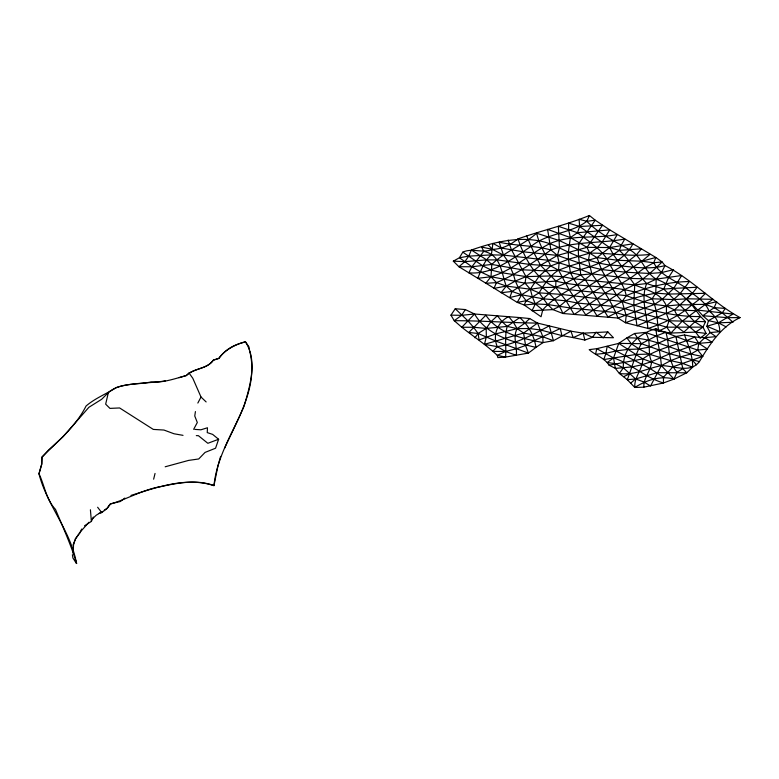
<?xml version="1.0" encoding="UTF-8"?>
<svg xmlns="http://www.w3.org/2000/svg" width="779" height="779" viewBox="0 0 779 779"><rect width="100%" height="100%" fill="white"/><g stroke="black" fill="none" stroke-linecap="round" stroke-linejoin="round"><path stroke-width="1.17" d="M699.386 361.622C690.282 373.754 673.708 365.663 661.361 365.614C647.378 368.311 633.902 375.663 619.354 373.462L623.356 367.834C622.402 348.612 638.4 333.451 655.801 328.719L686.893 340.686L698.812 343.373L707.575 349.099L697.692 350.092L691.07 353.958L680.349 356.909L670.661 360.648L661.361 365.614L650.494 386.024L644.087 382.061L635.586 378.964L623.356 367.834L614.972 363.627L607.269 362.469L613.531 357.98L618.74 343.383L626.871 337.901L634.534 333.5L645.343 332.419L697.692 350.092L702.775 356.392L672.929 366.792L663.504 377.27L663.435 382.986L643.863 387.173L634.817 387.465L627.28 379.694L619.354 373.462L615.332 368.399L609.1 365.185C604.504 357.863 595.419 355.292 589.167 349.654L596.782 348.68L618.74 343.383L641.38 343.685L669.813 353.773L699.386 361.622C709.786 344.152 721.042 326.693 740.05 317.608C713.379 302.943 692.122 279.486 665.003 265.581L662.111 261.968L655.869 257.469L609.762 229.883L595.253 220.214L589.411 215.481C566.129 224.985 541.532 230.603 517.928 238.89C510.693 244.898 501.939 249.144 492.396 249.358C482.737 253.72 472.425 247.586 462.823 252.143L459.435 257.742L453.32 261.15L458.909 266.72L517.266 302.408L524.189 305.008L541.054 316.751L542.739 309.945C556.109 294.17 577.025 287.733 591.836 273.857C607.075 266.769 624.914 259.65 632.918 243.798L609.606 247.547L587.025 247.352L557.462 255.424L540.49 265.279L525.981 276.623L515.338 281.073L506.272 286.078L494.003 288.396L496.447 282.602C516.185 274.549 533.634 262.221 550.909 249.971C574.698 240.984 600.19 243.554 624.787 239.036L621.253 245.19L619.324 250.371L606.841 259.027L598.993 263.283L590.063 266.749L570.364 272.553L555.933 281.112L525.056 283.166L491.004 276.749L480.643 271.949L471.889 266.759L459.435 257.742L468.734 256.145L491.345 254.879L503.468 255.093L548.533 260.322L559.079 262.825L580.423 269.466L591.836 273.857L630.045 278.405L656.181 279.155L681.664 275.503L673.738 288.376L662.101 299.379L654.574 304.414L617.951 318.036L562.876 313.499L552.915 309.604L547.647 304.511L539.107 292.836L530.324 289.213L506.272 286.078L496.447 282.602L485.736 283.313L491.004 276.749C513.001 270.313 529.642 253.662 549.818 243.661C571.211 234.177 594.854 239.046 617.299 234.508L609.606 247.547L597.006 257.625L569.118 266.204L558.562 270.167L545.524 270.878L522.018 269.777L491.812 264.432L471.889 266.759L458.909 266.72L464.878 261.647L468.734 256.145L471.373 250.02C499.543 240.107 531.56 233.174 559.458 247.926C575.525 255.619 592.352 262.844 610.171 265.045C628.351 265.97 647.086 270.527 665.003 265.581L661.478 272.582L656.181 279.155L646.667 283.546L634.719 284.919L573.558 278.804L562.613 276.74L551.201 275.941L525.981 276.623L501.773 272.699L491.364 270.118L482.688 265.814L462.823 252.143M453.32 261.15L464.878 261.647L486.671 259.874L497.606 259.923L529.623 264.422L550.665 265.98L558.562 270.167L569.098 289.661L585.769 314.901C598.73 306.42 612.031 298.688 624.456 289.447C639.072 283.741 650.952 272.757 662.111 261.968L653.727 262.747L644.632 267.879L630.045 278.405L604.806 293.371L574.211 314.521L566.099 300.801L555.69 287.315L555.933 281.112L540.49 265.279L534.024 253.009L526.477 235.482M643.863 387.173C643.25 377.883 651.156 370.785 651.585 361.583C646.969 352.312 651.994 341.338 645.343 332.419M496.447 282.602L491.004 276.749L491.812 264.432C504.996 251.325 522.904 245.395 536.653 233.223L559.458 240.594L578.359 249.699L589.615 253.156L597.006 257.625L617.766 260.264L641.75 261.228L653.727 262.747C661.653 278.142 680.836 281.423 692.404 293.391C698.919 298.25 706.037 303.119 708.997 311.055C715.697 315.904 719.699 323.392 719.845 331.679L710.195 332.555L698.812 343.373L669.813 353.773L651.585 361.583L641.867 364.806L632.256 366.87L615.332 368.399L613.531 357.98L596.782 348.68L595.565 354.26L605.955 353.257L616.51 350.852L627.416 349.43L639.199 349.021L649.774 347.025L666.902 339.332L675.89 336.489L684.517 334.98L694.732 336.986L704.878 337.667L715.959 336.655L710.195 332.555L706.894 326.255L708.481 320.656L722.26 312.827L725.346 308.426L714.177 307.637L705.385 304.385L692.512 304.482L686.465 298.766L692.404 293.391L697.078 287.266L673.738 288.376L663.766 289.067L655.762 293.128L644.233 295.397L622.168 301.541L597.016 315.846L573.558 278.804L570.364 272.553L568.436 259.271L568.349 252.377L570.374 237.595L568.67 230.068L568.592 223.115L579.605 226.514L609.606 247.547L619.324 250.371L641.438 248.793L636.326 254.928L621.856 266.204L597.104 280.722L566.099 300.801L559.41 306.439L552.915 309.604L532.018 310.724L535.339 303.917L543.051 298.795L555.69 287.315L565.651 283.235L580.706 274.89L591.836 273.857C601.719 287.792 611.982 301.921 617.951 318.036L625.479 322.749L658.654 331.114L670.904 333.052L695.618 332.127L706.125 333.431L703.009 327.131L694.586 321.639L689.016 315.904L684.975 310.139L663.766 289.067L646.667 283.546C636.745 273.117 630.045 260.079 619.324 250.371M663.766 289.067L668.577 277.48L673.621 269.67L661.478 272.582L649.813 273.468L625.771 272.222L601.476 269.524L590.063 266.749L557.462 255.424L550.909 249.971C533.956 245.278 516.175 246.028 499.154 242.172L503.468 255.093L507.986 261.393L513.468 274.617L515.338 281.073L521.579 294.793L517.266 302.408L526.146 300.694L539.107 292.836C544.307 284.267 549.847 275.581 558.562 270.167L559.079 262.825L557.462 255.424L559.458 247.926L558.368 226.319L577.502 232.717L609.762 229.883L602.235 242.016L597.289 247.683L589.615 253.156L568.436 259.271L550.665 265.98L539.039 276.302L530.324 289.213L521.579 294.793L509.787 297.5L512.046 291.453L525.056 283.166L525.981 276.623L511.267 249.358L508.142 240.059M491.004 276.749L477.683 278.327C481.471 270.031 483.866 260.868 491.345 254.879L492.912 243.399L501.588 248.112L523.167 251.792L557.462 255.424M697.692 350.092L698.812 343.373L694.732 336.986C677.964 345.34 657.963 347.668 642.811 358.924C642.831 369.353 633.902 377.007 634.817 387.465C646.171 380.259 660.602 375.303 673.971 379.081L686.727 372.8L692.658 367.182C692.882 355.915 688.227 345.379 684.517 334.98M561.932 335.593L560.237 328.563L533.849 340.803L525.572 345.438L516.448 348.788L505.503 351.456L497.304 355.37L505.59 357.074C506.369 346.791 504.402 336.509 507.197 326.42L519.681 317.569L529.701 318.553L537.549 323.081L570.929 331.172L583.14 333.178L607.834 331.903L613.472 337.755L592.507 337.288L583.14 333.178L573.188 337.609L561.932 335.593L540.762 330.043L529.623 328.524L517.139 328.621L507.197 326.42L486.184 328.426L473.525 327.258L461.811 327.277L454.245 320.695L450.944 315.154L455.248 308.747L465.345 309.565L474.567 314.015L519.681 317.569C528.775 325.525 533.995 335.603 536.03 347.376L528.376 353.091L505.59 357.074L497.839 357.59L497.304 355.37C486.223 344.902 473.681 336.694 461.811 327.277L474.567 314.015C487.031 335.593 513.39 342.244 536.03 347.376L542.973 342.604L553.431 340.705L570.929 331.172L573.188 337.609L584.863 340.053L592.507 337.288L596.12 332.185L603.258 337.891L607.834 331.903M550.909 249.971L547.598 229.357L570.374 237.595L577.502 232.717L579.605 226.514L579.109 219.288L586.811 221.304C598.817 233.554 614.699 241.432 629.598 249.718C642.11 256.476 644.126 271.832 656.181 279.155L655.762 293.128L652.15 298.776L624.485 308.669L607.971 316.936L585.457 279.924L580.706 274.89L558.562 270.167M195.422 411.585L194.76 415.996L197.311 422.51L193.65 429.317M570.374 237.595L587.025 247.352L589.615 253.156L588.486 260.02L591.836 273.857M249.455 349.956L248.891 346.752L245.356 341.679C235.131 344.688 225.258 349.605 218.724 358.321L213.31 360.161C207.107 369.412 193.591 367.951 186.327 375.546C174.856 378.643 163.074 383.015 151.048 381.934C136.812 385.128 119.995 382.372 108.349 392.626L105.662 404.155L109.946 408.391L119.615 407.953L153.297 429.414L163.97 430.047L174.038 433.776L183.026 435.344M153.638 479.192L155.04 473.457M529.701 318.553L524.647 323.343L517.139 328.621C512.465 337.132 517.47 346.363 516.292 355.331L505.503 351.456L497.284 346.636L484.441 344.337L486.339 336.918L486.184 328.426L490.906 321.766L497.411 315.738L502.017 321.62L507.197 326.42M178.995 377.688L186.317 375.536C193.669 368.058 207.029 369.343 213.349 360.171L219.055 358.398C225.141 349.284 234.995 344.104 245.57 342C257.742 361.32 249.971 385.907 244.07 406.19C233.009 432.306 216.835 456.786 213.972 485.629C186.454 476.602 157.407 487.206 130.979 495.415M646.667 283.546C640.689 298.357 646.57 313.518 647.924 328.572C664.195 322.827 678.869 316.586 691.898 304.842L700.545 316.527L705.492 321.678L703.009 327.131L695.618 332.127C688.237 325.028 678.09 320.14 674.478 309.896L666.425 306.011L654.574 304.414L643.581 301.804L626.209 295.64L569.098 289.661L555.69 287.315L542.496 287.509L530.324 289.213L525.056 283.166M74.94 539.954L73.508 545.066L73.236 553.343M220.603 456.397L217.877 466.134L213.962 485.629C197.282 479.319 178.459 482.756 161.496 486.476C143.54 489.358 127.795 498.823 110.657 504.003L106.85 508.444L104.22 510.235M194.857 429.395L200.904 429.794L207.467 427.768L207.253 432.608L212.628 434.38L218.617 439.268L215.569 448.217L205.052 452.414L198.723 458.967L188.625 460.399L165.177 466.787M555.933 281.112C587.6 289.311 622.45 283.293 652.15 298.776C657.281 308.776 656.921 320.276 658.654 331.114L666.746 327.17L669.122 320.773L666.434 313.596L666.425 306.011C660.923 292.67 646.599 290.012 634.719 284.919L613.17 254.275L609.606 247.547M663.504 377.27L650.076 368.545L607.162 346.373L605.955 353.257L603.813 359.557L613.531 357.98C631.438 363.657 645.304 377.63 663.435 382.986L673.971 379.081L677.087 372.284C667.399 361.378 669.93 345.467 665.87 332.243L656.366 335.915L641.38 343.685C635.012 355.146 631.983 367.552 627.28 379.694L635.586 378.964L657.164 372.693L686.727 372.8L682.803 368.584L675.89 336.489M653.727 262.747L655.869 257.469L641.75 261.228L625.771 272.222L585.097 297.15L562.876 313.499C556.148 296.526 541.278 285.465 525.981 276.623M719.845 331.679L706.894 326.255L718.384 322.837L732.961 314.073L697.682 310.11L702.814 315.729L714.177 307.637L716.69 301.687L705.385 304.385L697.682 310.11L692.512 304.482L699.766 299.009L705.531 293.323L668.255 294.063L655.762 293.128M72.992 545.105L75.592 538.961L78.66 534.073M84.522 525.786L91.386 521.433L93.305 517.042M81.668 529.048L79.867 533.079L75.232 538.932M224.664 448.129C238.257 417.758 258.54 385.761 249.699 351.086M503.468 255.093L492.396 249.358L481.656 247.05L483.778 251.344L471.889 266.759L468.831 272.835C493.214 274.821 512.007 258.667 531.161 246.388C547.209 232.765 570.462 233.924 586.811 221.304L589.411 215.481M483.778 251.344C501.257 255.123 501.14 272.582 506.272 286.078L512.046 291.453L521.579 294.793L526.146 300.694L524.189 305.008L535.339 303.917L547.647 304.511L570.218 307.968L615.653 312.554L666.746 327.17L703.009 327.131M197.837 403.055L201.011 397.027L192.793 378.263L188.937 372.898M109.557 504.792L107.288 508.336L101.728 512.611L98.534 513.565M465.345 309.565L461.616 315.32L454.245 320.695C482.055 320.656 509.797 322.837 537.549 323.081L542.856 336.771L542.973 342.604C522.456 338.407 498.336 333.811 485.862 315.232L468.812 332.458L478.131 333.5L495.678 341.007L528.376 353.091L525.572 345.438L523.585 333.032L517.139 328.621L513.39 322.34L508.687 316.586C497.615 322.039 492.279 335.223 497.284 346.636L492.747 351.397L505.503 351.456M539.107 292.836L561.143 294.384L622.168 301.541L626.209 295.64C646.112 287.344 667.652 281.823 689.386 281.55L679.94 293.849L666.425 306.011L646.181 314.891L625.479 322.749L626.141 315.495L622.168 301.541L616.316 294.744L604.971 275.785L601.476 269.524L597.006 257.625M474.937 337.813L478.131 333.5L486.184 328.426M587.025 247.352L602.508 225.258L579.605 226.514M506.272 286.078L501.063 292.738L512.046 291.453M79.273 533.099L88.952 522.242M634.719 284.919L633.785 305.202L637.018 325.807L674.478 309.896L692.404 293.391M108.349 392.626L101.698 399.257L88.913 407.281L63.138 436.659L48.502 450.096L42.066 457.263L41.676 464.08L38.95 473.759C47.022 505.513 70.86 530.733 76.498 563.519L72.914 557.998L72.398 554.687M91.386 519.866L96.216 515.231L102.458 511.423M630.815 383.015L635.586 378.964M706.125 333.431L700.214 338.281L695.618 332.127M641.75 261.228L650.105 254.363C629.841 257.021 609.821 252.786 589.615 253.156M124.844 498.083L120.355 501.51L110.121 503.896M484.441 344.337L523.585 333.032L537.549 323.081M705.385 304.385L712.999 299.331L686.465 298.766M677.087 372.284L682.803 368.584M623.648 376.637L629.471 373.91M218.617 439.268L207.847 443.3L198.402 435.675L196.308 435.627M517.139 328.621L495.61 333.918L479.085 339.936L478.131 333.5L473.525 327.258L467.906 320.821L455.248 308.747M609.1 365.185L642.811 358.924L661.361 365.614L673.971 379.081M497.284 346.636C516.107 343.87 532.787 334.649 549.302 325.836L553.431 340.705L542.856 336.771L523.585 333.032M613.531 357.98L636.219 354.445L648.995 354.114L670.661 360.648L682.092 363.209L692.658 367.182M165.294 380.882C149.11 383.521 132.255 382.411 116.295 387.553C106.187 394.038 95.34 398.088 86.089 405.976C75.729 426.532 57.841 441.323 41.774 457.137L41.823 464.148L39.018 473.798C44.627 485.599 46.146 499.582 55.504 509.398C62.953 527.247 70.986 544.911 76.683 563.441L74.862 559.585M586.811 221.304L595.253 220.214L579.186 243.097C576.947 253.73 579.975 264.334 580.706 274.89M474.567 314.015L461.616 315.32L450.944 315.154M666.425 306.011L679.405 304.764L691.898 304.842C682.014 294.034 670.135 284.238 656.181 279.155M698.812 343.373L711.928 342.215L704.878 337.667M686.757 298.844L673.718 299.574L652.15 298.776M740.05 317.608L727.411 317.666L702.814 315.729L708.481 320.656L718.384 322.837L733.058 322.253L722.26 312.827L714.177 307.637M705.492 321.678L669.122 320.773L624.485 308.669L613.229 306.332L577.551 303.07L566.099 300.801L543.051 298.795L521.579 294.793M674.478 309.896L696.26 310.685L682.18 321.211L670.904 333.052L666.746 327.17M702.775 356.392C676.824 352.683 653.63 336.752 626.871 337.901L631.341 343.821L639.199 349.021L648.995 354.114M622.168 301.541C647.631 309.487 673.631 317.053 700.545 316.527L683.894 332.088L669.122 320.773M526.146 300.694L535.339 303.917L542.739 309.945M718.384 322.837L726.203 326.907M555.69 287.315C535.085 278.95 524.939 258.589 517.928 238.89M471.373 250.02L486.671 259.874L491.812 264.432M642.811 358.924L618.74 343.383M577.502 232.717C589.508 242.211 603.813 250.215 610.171 265.045C615.371 275.347 624.076 283.955 626.209 295.64M201.011 397.027L206.133 401.935M488.375 245.005L492.396 249.358M692.336 360.073L696.465 364.786M97.628 507.246L101.728 512.611M634.534 333.5L641.38 343.685M535.339 303.917L532.339 296.809L530.324 289.213M550.665 265.98C546.069 255.006 539.243 245.083 536.653 233.223M583.14 333.178L584.863 340.053M661.361 365.614C660.407 353.121 657.34 341.036 655.801 328.719M90.413 509.768L91.386 521.433"/></g></svg>
